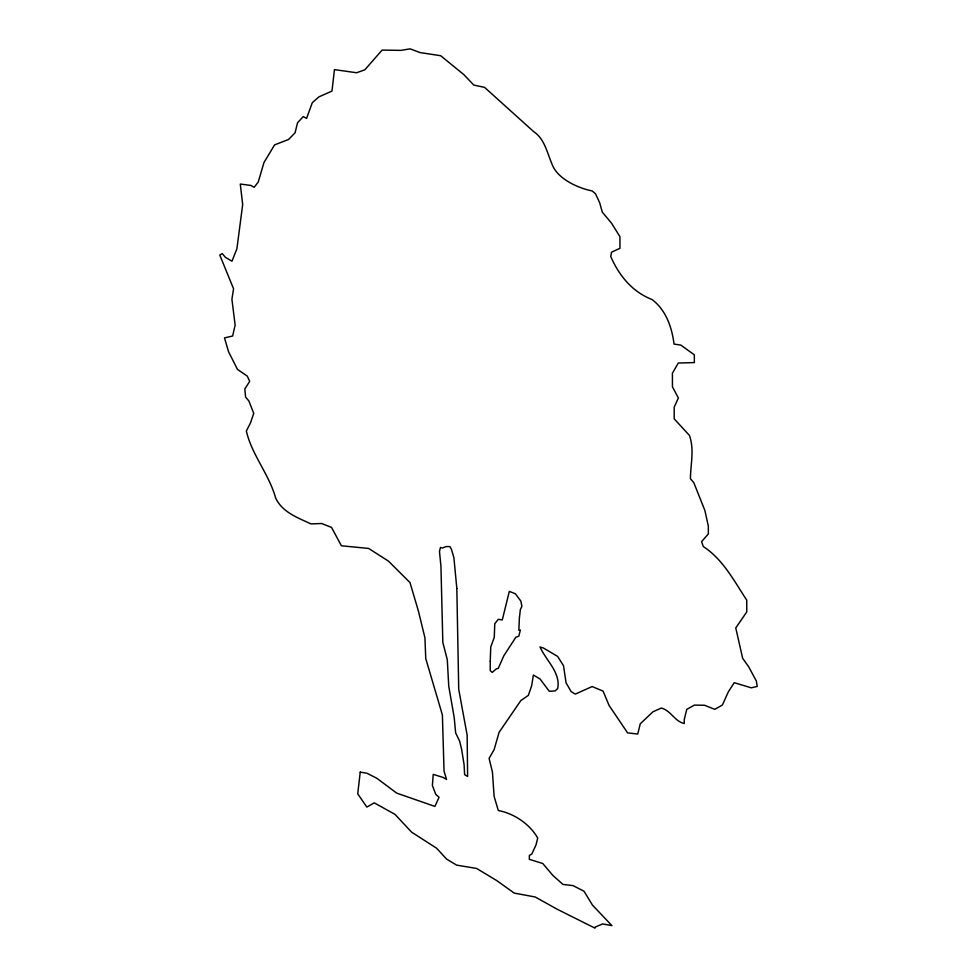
<?xml version="1.0" encoding="UTF-8"?>
<svg xmlns="http://www.w3.org/2000/svg" width="977" height="977" viewBox="0 0 977 977"><rect width="100%" height="100%" fill="white"/><g stroke="black" fill="none" stroke-linecap="round" stroke-linejoin="round"><path stroke-width="1.47" d="M360.232 772.135L357.729 793.837L366.827 807.075L374.276 802.862L395.001 814.378L411.61 832.148L436.56 848.183L446.562 859.064L456.564 865.109L476.605 868.443L496.682 880.558L514.281 893.112L535.249 896.996L557.11 909.196L595.03 928.15L595.03 927.173L602.614 923.924L611.907 925.61L592.465 905.105L584.014 891.232L573.059 885.626L562.96 884.429L552.86 875.429L542.772 863.509L529.339 859.333L529.339 855.437L531.854 854.02L536.031 844.849L537.704 838.058C529.913 824.173 513.987 813.414 498.307 810.531L494.118 796.353L492.432 772.025L489.086 758.372L494.093 749.713L499.1 732.31L520.814 700.594L528.349 695.368L531.683 685.695L533.357 675.046L540.061 679.015L549.294 691.301L555.168 690.898L557.684 688.504C560.871 672.652 545.972 660.464 540.025 646.969L543.371 647.983L557.635 656.422L563.521 665.728L566.062 682.789L571.118 691.606L575.319 694.097L592.123 686.55L603.078 691.093L609.001 705.309L627.6 732.897L637.737 734.032L640.253 723.823L652.905 711.818L661.344 708.032C670.93 710.621 674.741 721.429 684.242 723.53L684.242 719.622L686.758 709.387L694.378 705.113L704.551 705.26L714.761 709.326L722.394 705.028L728.305 691.899L734.228 682.691L751.264 687.82L757.224 686.44L756.357 681.042L748.651 666.729L742.667 658.339L735.766 627.93L746.77 611.92L746.746 600.183C734.154 580.961 722.931 559.271 703.293 546.546L701.584 541.661L708.337 533.918L708.325 526.115L704.893 510.495L693.804 482.662L690.421 478.742C690.544 464.27 694.525 449.689 689.457 435.449L674.215 418.864L674.179 407.201L678.38 397.993L672.445 386.807L672.42 373.214L678.294 363.029L694.354 362.577L694.329 354.81L680.786 345.076L674.032 344.099C671.956 327.429 665.984 310.002 652.013 299.499C632.302 291.903 618.942 275.429 610.747 256.511L611.578 252.164L619.968 248.28L619.943 236.69L611.529 223.196L602.284 212.119L599.756 202.972L595.555 193.825L592.196 190.942C577.944 188.134 557.293 178.754 552.029 164.185C547.169 152.815 544.604 138.844 533.65 131.602L484.568 87.368L473.784 85.06L463.843 74.618L440.664 55.713L420.025 52.575L410.12 48.85L401.046 50.377L382.117 50.096L364.836 69.819L356.617 72.75L334.452 69.623L331.972 91.081L318.856 96.906L312.298 102.683L306.546 118.437L303.273 116.556L297.533 122.797L295.066 132.811L288.52 139.516L274.622 144.852L263.973 162.524L258.233 182.064L254.142 187.315L250.881 185.435L240.281 184.055L242.687 204.511L236.898 248.793L231.989 261.189L225.479 257.391L222.219 253.593L219.776 255.021L233.564 288.801L231.915 299.292L235.127 325.036L232.648 336.003L224.49 337.895L228.545 351.732L237.484 369.404L247.279 376.108L249.709 381.36L244.8 388.993L245.606 397.114L248.866 400.949L253.739 413.393L250.454 422.943L246.351 431.052C251.773 454.83 269.212 474.419 275.709 498.221C282.622 512.4 297.631 517.663 310.979 523.904L321.665 523.513L331.545 527.433L341.413 545.789L368.647 548.439L388.48 561.14L409.998 582.561L418.29 610.649L424.922 637.773L425.752 658.571L442.386 714.944L444.046 771.183L446.55 779.463L443.216 777.472L433.238 774.382L432.396 785.52L435.73 794.301L439.064 797.281L434.899 806.416L396.674 793.104L376.78 778.229L366.851 773.222L360.232 772.135M456.833 588.459L458.714 689.237L467.153 735.205L467.617 776.459L464.612 774.639L464.124 764.979L461.645 749.444L459.654 741.225L455.673 732.982L454.195 717.484L448.748 686.208L447.283 659.67L442.825 642.463L440.945 566.306L439.479 551.504L440.468 547.438L442.459 548.024L445.939 546.583L449.921 546.595L451.411 549.221L453.89 557.647L456.833 588.459M490.246 661.282L490.234 670.625L492.237 672.396L496.255 668.94L498.258 668.378L503.778 655.86L515.832 637.273L518.848 636.125L520.362 630.006L518.848 630.287L519.361 618.307L520.362 609.55L521.877 606.351L520.863 601.087L515.343 593.747L509.322 591.378L502.288 619.931L498.282 619.32L494.777 623.668L494.264 637.383L490.747 646.982L490.246 661.282"/></g></svg>
